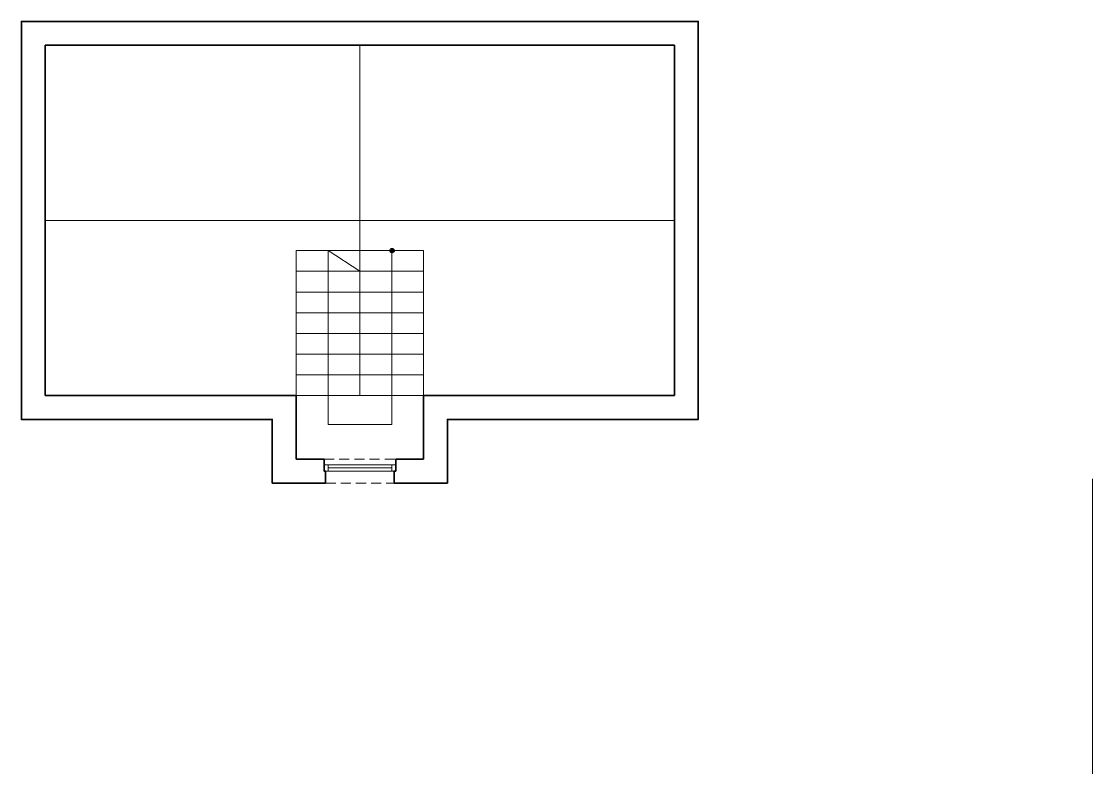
# Model space of a CAD drawing. Header units: millimetres. Extents: x -2481 to 9238, y -476 to 10647.
# Drawn here: x 1049 to 2395, y 4495 to 5433 of the extents above; entities that cross this region are included whole.
import ezdxf

# ---------------------------------------------------------------- set-up
doc = ezdxf.new("R2010")
doc.units = ezdxf.units.MM
doc.linetypes.add('DASHED', pattern=[19.05, 12.7, -6.35])
for name, color, linetype, lineweight in [('A-ELEWACJA CIENKA', 11, 'Continuous', 13), ('A-meble', 254, 'Continuous', 5), ('A-murowane', 3, 'Continuous', 35), ('A-pod', 6, 'DASHED', 15), ('A-schody', 2, 'Continuous', 5), ('A-stolarka', 1, 'Continuous', 5)]:
    doc.layers.add(name, color=color, linetype=linetype, lineweight=lineweight)

# ---------------------------------------------------------------- blocks, each defined once
blk = doc.blocks.new('A$C7FE075C5')
at = {"layer": 'A-stolarka'}
for p, q in [((-5, 0), (-85, 0)), ((-85, -4), (-5, -4)), ((-85, -8), (-5, -8))]:
    blk.add_line(p, q, dxfattribs=at)
for points in [[(-90, 0), (-85, 0), (-85, -8), (-90, -8), (-90, 0)], [(-5, 0), (0, 0), (0, -8), (-5, -8), (-5, 0)]]:
    blk.add_lwpolyline(points, dxfattribs=at)

msp = doc.modelspace()

# ---------------------------------------------------------------- hatches: boundary and pattern name
h = msp.add_hatch(color=256)
h.dxf.hatch_style = 1
edge = h.paths.add_edge_path()
edge.add_arc((1514.89, 5144.77), 2.76, 0, 360)

# ---------------------------------------------------------------- linework, layer by layer
msp.add_circle((1514.89, 5144.77), 2.76)
at = {"layer": 'A-ELEWACJA CIENKA'}
for p, q in [((1474.4, 4962.77), (1474.4, 5402.77)), ((1079.4, 5182.77), (1869.4, 5182.77))]:
    msp.add_line(p, q, dxfattribs=at)
at = {"layer": 'A-meble'}
msp.add_line((2394.51, 3217.95), (2394.51, 4857.88), dxfattribs=at)
at = {"layer": 'A-murowane'}
for p, q in [((1394.4, 4882.77), (1394.4, 4962.77)), ((1394.4, 4882.77), (1429.4, 4882.77)), ((1519.4, 4882.77), (1554.4, 4882.77))]:
    msp.add_line(p, q, dxfattribs=at)
for points in [[(1584.4, 4932.77), (1899.4, 4932.77), (1899.4, 5432.77), (1049.4, 5432.77), (1049.4, 4932.77), (1364.4, 4932.77)], [(1554.4, 4962.77), (1869.4, 4962.77), (1869.4, 5402.77), (1079.4, 5402.77), (1079.4, 4962.77), (1394.4, 4962.77)], [(1554.4, 4882.77), (1554.4, 4962.77)], [(1429.4, 4882.77), (1429.4, 4867.77), (1431.4, 4867.77), (1431.4, 4852.77), (1364.4, 4852.77), (1364.4, 4932.77), (1249.9, 4932.77)], [(1698.9, 4932.77), (1584.4, 4932.77), (1584.4, 4852.77), (1517.4, 4852.77), (1517.4, 4867.77), (1519.4, 4867.77), (1519.4, 4882.77)]]:
    msp.add_lwpolyline(points, dxfattribs=at)
at = {"layer": 'A-pod'}
for p, q in [((1429.4, 4882.77), (1519.4, 4882.77)), ((1431.4, 4852.77), (1517.4, 4852.77))]:
    msp.add_line(p, q, dxfattribs=at)
at = {"layer": 'A-schody'}
for p, q in [((1394.4, 4962.77), (1394.4, 5144.77)), ((1394.4, 5144.77), (1474.4, 5144.77)), ((1474.4, 4962.77), (1474.4, 5144.77)), ((1474.4, 5144.77), (1554.4, 5144.77)), ((1554.4, 4962.77), (1554.4, 5144.77)), ((1394.4, 5118.77), (1554.4, 5118.77)), ((1394.4, 5092.77), (1554.4, 5092.77)), ((1394.4, 5066.77), (1554.4, 5066.77)), ((1394.4, 5040.77), (1554.4, 5040.77)), ((1394.4, 5014.77), (1554.4, 5014.77)), ((1394.4, 4988.77), (1554.4, 4988.77)), ((1394.4, 4962.77), (1554.4, 4962.77))]:
    msp.add_line(p, q, dxfattribs=at)
msp.add_lwpolyline([(1514.4, 5144.77), (1514.4, 4962.77), (1514.4, 4926.27), (1474.4, 4926.27), (1434.4, 4926.27), (1434.4, 4962.77), (1434.4, 5144.77), (1474.4, 5118.77)], dxfattribs=at)

# ---------------------------------------------------------------- block references
at = {"layer": 'A-stolarka', "xscale": -1, "rotation": 180}
msp.add_blockref('A$C7FE075C5', (1519.4, 4867.77), dxfattribs=at)

doc.saveas('drawing.dxf')
